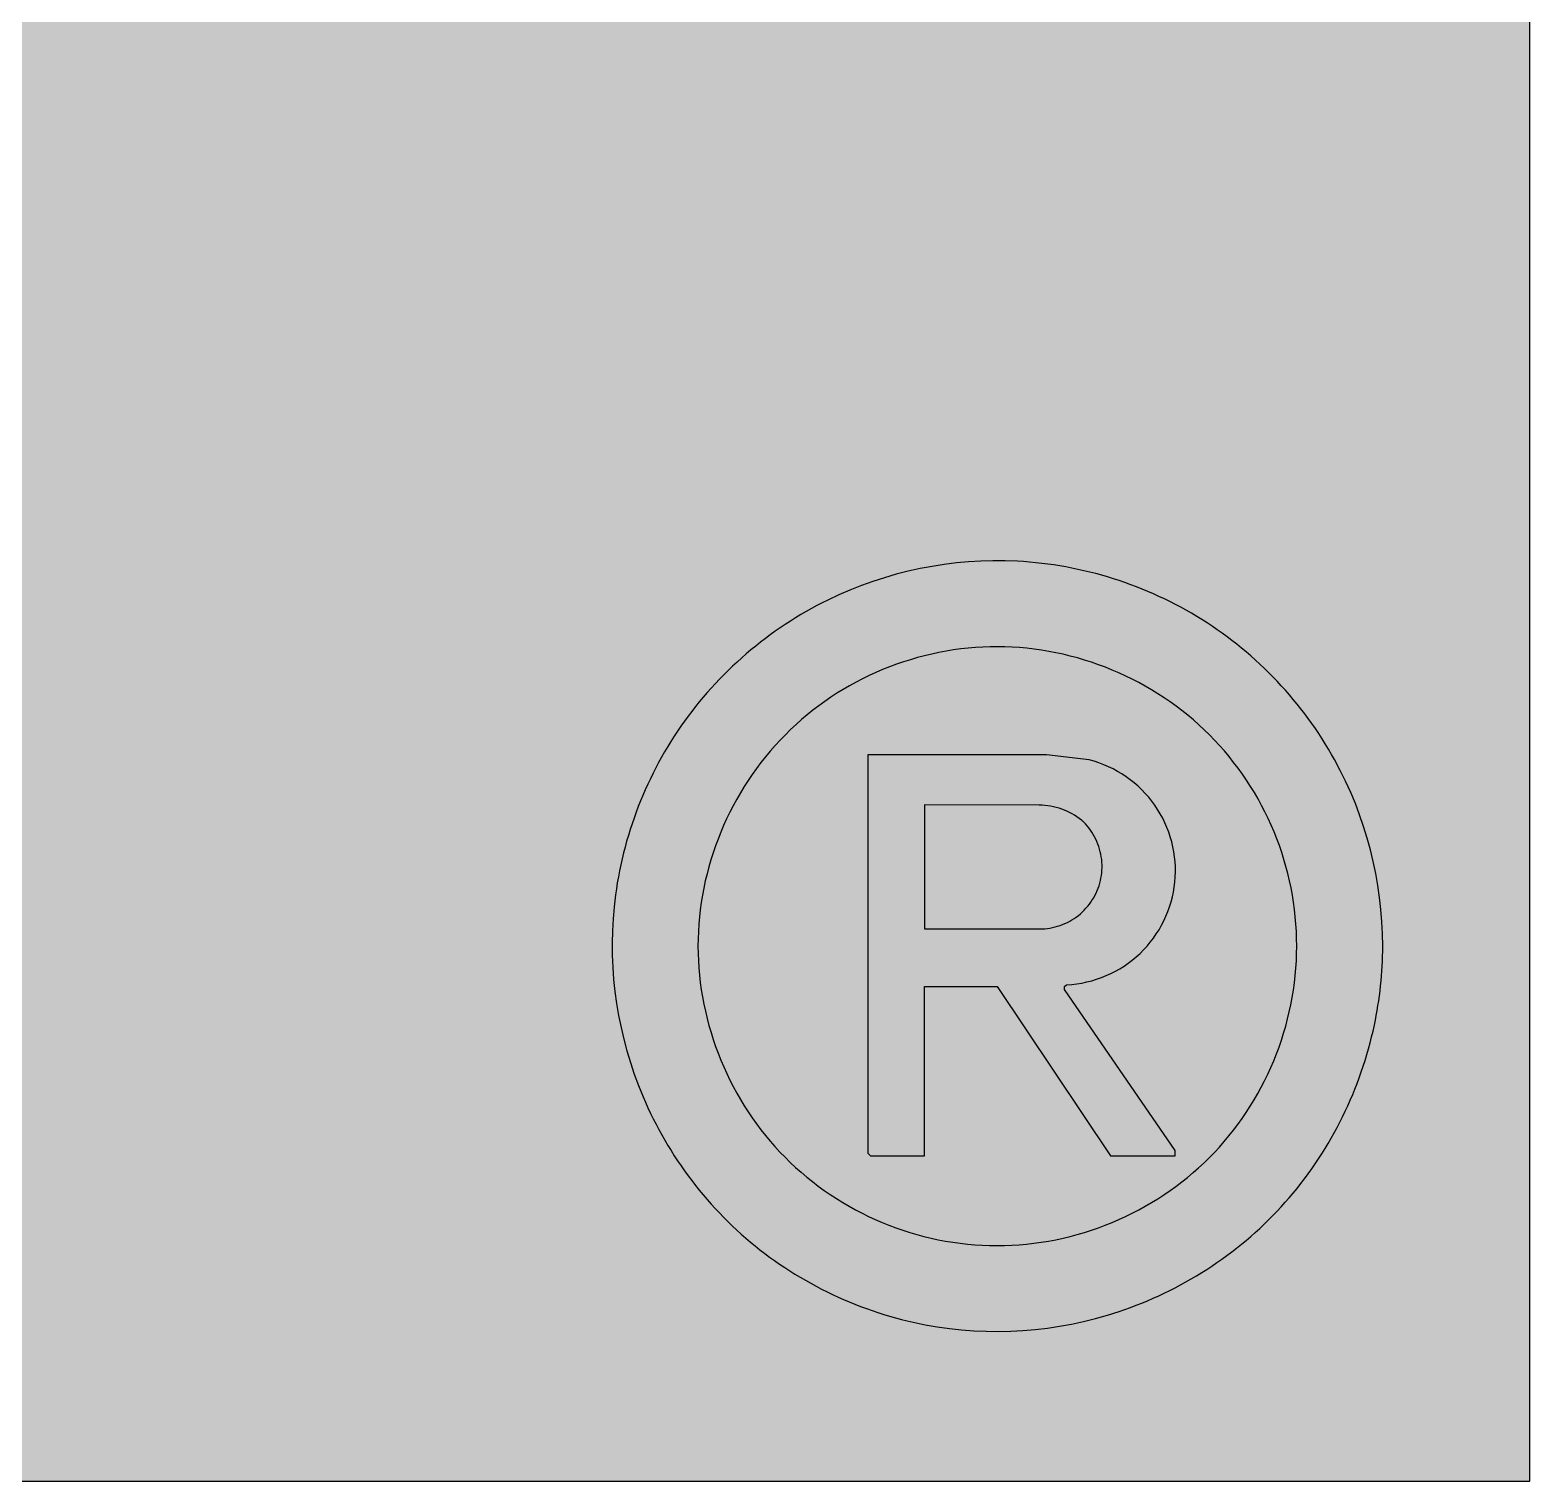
# Paper-space layout 'Layout1' of a CAD drawing. Header units: millimetres. Extents: x 94 to 262, y 20 to 183.
# Drawn here: x 151.96 to 157.84, y 52.82 to 58.5 of the extents above; entities that cross this region are included whole.
import ezdxf

# ---------------------------------------------------------------- set-up
doc = ezdxf.new("R2010")
doc.units = ezdxf.units.MM
doc.layers.add('SLD-0', color=179, linetype='Continuous')

psp = doc.layouts.get("Layout1")

# ---------------------------------------------------------------- hatches: boundary and pattern name
at = {"linetype": 'Continuous'}
psp.add_hatch(color=7, dxfattribs=at).paths.add_polyline_path([(129.6467, 52.8243), (157.8371, 52.8243), (157.8371, 81.0122), (129.6467, 81.0122)], flags=0)
h = psp.add_hatch(color=7, dxfattribs=at)
edge = h.paths.add_edge_path(flags=0)
edge.add_spline(control_points=[(157.2604, 54.9181), (157.2604, 55.174), (157.195, 55.4258), (156.9487, 55.8708), (156.7686, 56.0611), (156.3364, 56.3321), (156.0852, 56.4113), (155.5751, 56.4384), (155.3163, 56.3851), (154.8584, 56.1607), (154.6576, 55.988), (154.3675, 55.5706), (154.2767, 55.3245), (154.2507, 55.0725)], knot_values=[0, 0, 0, 0, 0.080605, 0.080605, 0.161211, 0.161211, 0.241816, 0.241816, 0.322422, 0.322422, 0.403027, 0.403027, 0.483633, 0.483633, 0.483633, 0.483633], weights=[1, 1, 1, 1, 1, 1, 1, 1, 1, 1, 1, 1, 1, 1], degree=3, periodic=0)
edge.add_spline(control_points=[(154.2507, 55.0725), (154.2246, 54.8204), (154.2652, 54.5621), (154.4634, 54.0952), (154.6212, 53.8865), (155.0226, 53.573), (155.264, 53.4675), (155.7689, 53.3878), (156.0339, 53.4151), (156.5124, 53.5921), (156.7291, 53.7405), (157.0601, 54.1262), (157.175, 54.3603), (157.2492, 54.7103), (157.2604, 54.8141), (157.2604, 54.9181)], knot_values=[0.483633, 0.483633, 0.483633, 0.483633, 0.564238, 0.564238, 0.644844, 0.644844, 0.725449, 0.725449, 0.806055, 0.806055, 0.88666, 0.88666, 0.967266, 0.967266, 1, 1, 1, 1], weights=[1, 1, 1, 1, 1, 1, 1, 1, 1, 1, 1, 1, 1, 1, 1, 1], degree=3, periodic=0)
h = psp.add_hatch(color=7, dxfattribs=at)
edge = h.paths.add_edge_path(flags=0)
edge.add_spline(control_points=[(156.9238, 54.9181), (156.9238, 55.0724), (156.8936, 55.2237), (156.7766, 55.5071), (156.69, 55.637), (156.3661, 55.9622), (156.0591, 56.0901), (155.5988, 56.0904), (155.4445, 56.0598), (155.16, 55.9418), (155.0307, 55.8554), (154.7029, 55.5266), (154.5794, 55.2232), (154.5793, 54.9184)], knot_values=[0, 0, 0, 0, 0.0625, 0.0625, 0.125, 0.125, 0.25, 0.25, 0.3125, 0.3125, 0.375, 0.375, 0.5, 0.5, 0.5, 0.5], weights=[1, 1, 1, 1, 1, 1, 1, 1, 1, 1, 1, 1, 1, 1], degree=3, periodic=0)
edge.add_spline(control_points=[(154.5793, 54.9184), (154.5792, 54.6136), (154.7048, 54.3083), (155.0279, 53.9833), (155.1582, 53.8955), (155.442, 53.7771), (155.5951, 53.746), (156.0602, 53.7455), (156.3651, 53.8734), (156.7976, 54.3068), (156.9238, 54.6096), (156.9238, 54.9181)], knot_values=[0.5, 0.5, 0.5, 0.5, 0.625, 0.625, 0.6875, 0.6875, 0.75, 0.75, 0.875, 0.875, 1, 1, 1, 1], weights=[1, 1, 1, 1, 1, 1, 1, 1, 1, 1, 1, 1], degree=3, periodic=0)
h = psp.add_hatch(color=7, dxfattribs=at)
edge = h.paths.add_edge_path(flags=0)
edge.add_spline(control_points=[(156.0225, 54.767), (156.13, 54.772), (156.2329, 54.8163), (156.3873, 54.9631), (156.4363, 55.0641), (156.4573, 55.2744), (156.4288, 55.3834), (156.3076, 55.5565), (156.2151, 55.621), (156.1108, 55.6472)], knot_values=[0, 0, 0, 0, 0.25, 0.25, 0.5, 0.5, 0.75, 0.75, 1, 1, 1, 1], weights=[1, 1, 1, 1, 1, 1, 1, 1, 1, 1], degree=3, periodic=0)
edge.add_line((156.1108, 55.6472), (155.9445, 55.6671))
edge.add_line((155.9445, 55.6671), (155.2448, 55.6671))
edge.add_line((155.2448, 55.6671), (155.2448, 54.1076))
edge.add_line((155.2448, 54.1076), (155.2551, 54.0973))
edge.add_line((155.2551, 54.0973), (155.4669, 54.0973))
edge.add_line((155.4669, 54.0973), (155.4669, 54.7608))
edge.add_line((155.4669, 54.7608), (155.7509, 54.7608))
edge.add_line((155.7509, 54.7608), (156.195, 54.0973))
edge.add_line((156.195, 54.0973), (156.448, 54.0973))
edge.add_line((156.448, 54.0973), (156.448, 54.1179))
edge.add_line((156.448, 54.1179), (156.0142, 54.7479))
edge.add_line((156.0142, 54.7479), (156.0142, 54.7608))
edge.add_line((156.0142, 54.7608), (156.0225, 54.767))
h = psp.add_hatch(color=7, dxfattribs=at)
edge = h.paths.add_edge_path(flags=0)
edge.add_spline(control_points=[(156.0036, 55.4548), (155.9755, 55.4648), (155.9452, 55.47), (155.9153, 55.4701)], knot_values=[0.000052, 0.000052, 0.000052, 0.000052, 0.000104, 0.000104, 0.000104, 0.000104], weights=[1, 1, 1, 1], degree=3, periodic=0)
edge.add_line((155.9153, 55.4701), (155.4669, 55.4709))
edge.add_line((155.4669, 55.4709), (155.4669, 54.9855))
edge.add_line((155.4669, 54.9855), (155.9167, 54.9855))
edge.add_spline(control_points=[(155.9167, 54.9855), (155.944, 54.9855), (155.9716, 54.9902), (155.9973, 54.9991)], knot_values=[0, 0, 0, 0, 0.000047, 0.000047, 0.000047, 0.000047], weights=[1, 1, 1, 1], degree=3, periodic=0)
edge.add_spline(control_points=[(155.9973, 54.9991), (156.023, 55.0081), (156.0475, 55.0215), (156.0688, 55.0384)], knot_values=[0.000047, 0.000047, 0.000047, 0.000047, 0.000095, 0.000095, 0.000095, 0.000095], weights=[1, 1, 1, 1], degree=3, periodic=0)
edge.add_spline(control_points=[(156.0688, 55.0384), (156.0901, 55.0553), (156.1088, 55.0761), (156.1234, 55.0991)], knot_values=[0.000095, 0.000095, 0.000095, 0.000095, 0.000143, 0.000143, 0.000143, 0.000143], weights=[1, 1, 1, 1], degree=3, periodic=0)
edge.add_spline(control_points=[(156.1234, 55.0991), (156.1381, 55.1222), (156.1489, 55.1481), (156.1551, 55.1747)], knot_values=[0.000143, 0.000143, 0.000143, 0.000143, 0.000191, 0.000191, 0.000191, 0.000191], weights=[1, 1, 1, 1], degree=3, periodic=0)
edge.add_spline(control_points=[(156.1551, 55.1747), (156.1614, 55.2015), (156.1631, 55.2298), (156.16, 55.2571)], knot_values=[0.000191, 0.000191, 0.000191, 0.000191, 0.000239, 0.000239, 0.000239, 0.000239], weights=[1, 1, 1, 1], degree=3, periodic=0)
edge.add_spline(control_points=[(156.16, 55.2571), (156.157, 55.2846), (156.1492, 55.3119), (156.1372, 55.3368)], knot_values=[0.000239, 0.000239, 0.000239, 0.000239, 0.000287, 0.000287, 0.000287, 0.000287], weights=[1, 1, 1, 1], degree=3, periodic=0)
edge.add_spline(control_points=[(156.1372, 55.3368), (156.1251, 55.3616), (156.1086, 55.3847), (156.089, 55.4042)], knot_values=[0.000287, 0.000287, 0.000287, 0.000287, 0.000336, 0.000336, 0.000336, 0.000336], weights=[1, 1, 1, 1], degree=3, periodic=0)
edge.add_spline(control_points=[(156.089, 55.4042), (156.0864, 55.4067), (156.0838, 55.4092), (156.0811, 55.4116)], knot_values=[0.000336, 0.000336, 0.000336, 0.000336, 0.000342, 0.000342, 0.000342, 0.000342], weights=[1, 1, 1, 1], degree=3, periodic=0)
edge.add_spline(control_points=[(156.0811, 55.4116), (156.0581, 55.4301), (156.0315, 55.4449), (156.0036, 55.4548)], knot_values=[0, 0, 0, 0, 0.000052, 0.000052, 0.000052, 0.000052], weights=[1, 1, 1, 1], degree=3, periodic=0)

# ---------------------------------------------------------------- linework, layer by layer
at = {"layer": 'SLD-0'}
for p, q in [((157.8371, 52.8243), (157.8371, 81.0122)), ((155.9445, 55.6671), (155.2448, 55.6671)), ((155.2448, 55.6671), (155.2448, 54.1076)), ((155.9445, 55.6671), (155.2448, 55.6671)), ((155.2448, 55.6671), (155.2448, 54.1076)), ((156.1108, 55.6472), (155.9445, 55.6671)), ((156.1108, 55.6472), (155.9445, 55.6671)), ((155.9153, 55.4701), (155.4669, 55.4709)), ((155.4669, 55.4709), (155.4669, 54.9855)), ((155.9153, 55.4701), (155.4669, 55.4709)), ((155.4669, 55.4709), (155.4669, 54.9855)), ((155.4669, 54.9855), (155.9167, 54.9855)), ((155.4669, 54.9855), (155.9167, 54.9855)), ((155.4669, 54.0973), (155.4669, 54.7608)), ((155.4669, 54.7608), (155.7509, 54.7608)), ((155.4669, 54.0973), (155.4669, 54.7608)), ((155.4669, 54.7608), (155.7509, 54.7608)), ((155.7509, 54.7608), (156.195, 54.0973)), ((155.7509, 54.7608), (156.195, 54.0973)), ((156.0142, 54.7608), (156.0225, 54.767)), ((156.0142, 54.7608), (156.0225, 54.767)), ((156.0142, 54.7479), (156.0142, 54.7608)), ((156.0142, 54.7479), (156.0142, 54.7608)), ((156.448, 54.1179), (156.0142, 54.7479)), ((156.448, 54.1179), (156.0142, 54.7479)), ((155.2448, 54.1076), (155.2551, 54.0973)), ((155.2448, 54.1076), (155.2551, 54.0973)), ((155.2551, 54.0973), (155.4669, 54.0973)), ((155.2551, 54.0973), (155.4669, 54.0973)), ((156.195, 54.0973), (156.448, 54.0973)), ((156.195, 54.0973), (156.448, 54.0973)), ((156.448, 54.0973), (156.448, 54.1179)), ((156.448, 54.0973), (156.448, 54.1179)), ((129.6467, 52.8243), (157.8371, 52.8243))]:
    psp.add_line(p, q, dxfattribs=at)
at = {"layer": 'SLD-0', "lineweight": 0}
for p, q in [((157.8371, 52.8243), (157.8371, 81.0122)), ((129.6467, 52.8243), (157.8371, 52.8243))]:
    psp.add_line(p, q, dxfattribs=at)
at = {"layer": 'SLD-0'}
for points, knots in [([(157.2604, 54.9181), (157.2604, 55.174), (157.195, 55.4258), (156.9487, 55.8708), (156.7686, 56.0611), (156.3364, 56.3321), (156.0852, 56.4113), (155.5751, 56.4384), (155.3163, 56.3851), (154.8584, 56.1607), (154.6576, 55.988), (154.3675, 55.5706), (154.2767, 55.3245), (154.2507, 55.0725)], [0, 0, 0, 0, 0.0806055, 0.0806055, 0.161211, 0.161211, 0.2418165, 0.2418165, 0.322422, 0.322422, 0.4030275, 0.4030275, 0.483633, 0.483633, 0.483633, 0.483633]), ([(156.9238, 54.9181), (156.9238, 55.0724), (156.8936, 55.2237), (156.7766, 55.5071), (156.69, 55.637), (156.3661, 55.9622), (156.0591, 56.0901), (155.5988, 56.0904), (155.4445, 56.0598), (155.16, 55.9418), (155.0307, 55.8554), (154.7029, 55.5266), (154.5794, 55.2232), (154.5793, 54.9184)], [0, 0, 0, 0, 0.0625, 0.0625, 0.125, 0.125, 0.25, 0.25, 0.3125, 0.3125, 0.375, 0.375, 0.5, 0.5, 0.5, 0.5]), ([(156.0225, 54.767), (156.13, 54.772), (156.2329, 54.8163), (156.3873, 54.9631), (156.4363, 55.0641), (156.4573, 55.2744), (156.4288, 55.3834), (156.3076, 55.5565), (156.2151, 55.621), (156.1108, 55.6472)], [0, 0, 0, 0, 0.25, 0.25, 0.5, 0.5, 0.75, 0.75, 1, 1, 1, 1]), ([(154.2507, 55.0725), (154.2246, 54.8204), (154.2652, 54.5621), (154.4634, 54.0952), (154.6212, 53.8865), (155.0226, 53.573), (155.264, 53.4675), (155.7689, 53.3878), (156.0339, 53.4151), (156.5124, 53.5921), (156.7291, 53.7405), (157.0601, 54.1262), (157.175, 54.3603), (157.2492, 54.7103), (157.2604, 54.8141), (157.2604, 54.9181)], [0.483633, 0.483633, 0.483633, 0.483633, 0.5642385, 0.5642385, 0.644844, 0.644844, 0.7254495, 0.7254495, 0.806055, 0.806055, 0.8866605, 0.8866605, 0.967266, 0.967266, 1, 1, 1, 1]), ([(154.5793, 54.9184), (154.5792, 54.6136), (154.7048, 54.3083), (155.0279, 53.9833), (155.1582, 53.8955), (155.442, 53.7771), (155.5951, 53.746), (156.0602, 53.7455), (156.3651, 53.8734), (156.7976, 54.3068), (156.9238, 54.6096), (156.9238, 54.9181)], [0.5, 0.5, 0.5, 0.5, 0.625, 0.625, 0.6875, 0.6875, 0.75, 0.75, 0.875, 0.875, 1, 1, 1, 1])]:
    psp.add_open_spline(points, degree=3, knots=knots, dxfattribs=at)
at = {"layer": 'SLD-0', "linetype": 'Continuous'}
for points, knots in [([(157.2604, 54.9181), (157.2604, 55.174), (157.195, 55.4258), (156.9487, 55.8708), (156.7686, 56.0611), (156.3364, 56.3321), (156.0852, 56.4113), (155.5751, 56.4384), (155.3163, 56.3851), (154.8584, 56.1607), (154.6576, 55.988), (154.3675, 55.5706), (154.2767, 55.3245), (154.2507, 55.0725)], [0, 0, 0, 0, 0.0806055, 0.0806055, 0.161211, 0.161211, 0.2418165, 0.2418165, 0.322422, 0.322422, 0.4030275, 0.4030275, 0.483633, 0.483633, 0.483633, 0.483633]), ([(156.9238, 54.9181), (156.9238, 55.0724), (156.8936, 55.2237), (156.7766, 55.5071), (156.69, 55.637), (156.3661, 55.9622), (156.0591, 56.0901), (155.5988, 56.0904), (155.4445, 56.0598), (155.16, 55.9418), (155.0307, 55.8554), (154.7029, 55.5266), (154.5794, 55.2232), (154.5793, 54.9184)], [0, 0, 0, 0, 0.0625, 0.0625, 0.125, 0.125, 0.25, 0.25, 0.3125, 0.3125, 0.375, 0.375, 0.5, 0.5, 0.5, 0.5]), ([(156.0225, 54.767), (156.13, 54.772), (156.2329, 54.8163), (156.3873, 54.9631), (156.4363, 55.0641), (156.4573, 55.2744), (156.4288, 55.3834), (156.3076, 55.5565), (156.2151, 55.621), (156.1108, 55.6472)], [0, 0, 0, 0, 0.25, 0.25, 0.5, 0.5, 0.75, 0.75, 1, 1, 1, 1]), ([(154.2507, 55.0725), (154.2246, 54.8204), (154.2652, 54.5621), (154.4634, 54.0952), (154.6212, 53.8865), (155.0226, 53.573), (155.264, 53.4675), (155.7689, 53.3878), (156.0339, 53.4151), (156.5124, 53.5921), (156.7291, 53.7405), (157.0601, 54.1262), (157.175, 54.3603), (157.2492, 54.7103), (157.2604, 54.8141), (157.2604, 54.9181)], [0.483633, 0.483633, 0.483633, 0.483633, 0.5642385, 0.5642385, 0.644844, 0.644844, 0.7254495, 0.7254495, 0.806055, 0.806055, 0.8866605, 0.8866605, 0.967266, 0.967266, 1, 1, 1, 1]), ([(154.5793, 54.9184), (154.5792, 54.6136), (154.7048, 54.3083), (155.0279, 53.9833), (155.1582, 53.8955), (155.442, 53.7771), (155.5951, 53.746), (156.0602, 53.7455), (156.3651, 53.8734), (156.7976, 54.3068), (156.9238, 54.6096), (156.9238, 54.9181)], [0.5, 0.5, 0.5, 0.5, 0.625, 0.625, 0.6875, 0.6875, 0.75, 0.75, 0.875, 0.875, 1, 1, 1, 1])]:
    psp.add_open_spline(points, degree=3, knots=knots, dxfattribs=at)
at = {"layer": 'SLD-0'}
for points in [[(156.0036, 55.4548), (155.9755, 55.4648), (155.9452, 55.47), (155.9153, 55.4701)], [(156.0811, 55.4116), (156.0581, 55.4301), (156.0315, 55.4449), (156.0036, 55.4548)], [(156.089, 55.4042), (156.0864, 55.4067), (156.0838, 55.4092), (156.0811, 55.4116)], [(156.1372, 55.3368), (156.1251, 55.3616), (156.1086, 55.3847), (156.089, 55.4042)], [(156.16, 55.2571), (156.157, 55.2846), (156.1492, 55.3119), (156.1372, 55.3368)], [(156.1551, 55.1747), (156.1614, 55.2015), (156.1631, 55.2298), (156.16, 55.2571)], [(156.1234, 55.0991), (156.1381, 55.1222), (156.1489, 55.1481), (156.1551, 55.1747)], [(156.0688, 55.0384), (156.0901, 55.0553), (156.1088, 55.0761), (156.1234, 55.0991)], [(155.9973, 54.9991), (156.023, 55.0081), (156.0475, 55.0215), (156.0688, 55.0384)], [(155.9167, 54.9855), (155.944, 54.9855), (155.9716, 54.9902), (155.9973, 54.9991)]]:
    psp.add_open_spline(points, degree=3, dxfattribs=at)
at = {"layer": 'SLD-0', "linetype": 'Continuous'}
for points in [[(156.0036, 55.4548), (155.9755, 55.4648), (155.9452, 55.47), (155.9153, 55.4701)], [(156.0811, 55.4116), (156.0581, 55.4301), (156.0315, 55.4449), (156.0036, 55.4548)], [(156.089, 55.4042), (156.0864, 55.4067), (156.0838, 55.4092), (156.0811, 55.4116)], [(156.1372, 55.3368), (156.1251, 55.3616), (156.1086, 55.3847), (156.089, 55.4042)], [(156.16, 55.2571), (156.157, 55.2846), (156.1492, 55.3119), (156.1372, 55.3368)], [(156.1551, 55.1747), (156.1614, 55.2015), (156.1631, 55.2298), (156.16, 55.2571)], [(156.1234, 55.0991), (156.1381, 55.1222), (156.1489, 55.1481), (156.1551, 55.1747)], [(156.0688, 55.0384), (156.0901, 55.0553), (156.1088, 55.0761), (156.1234, 55.0991)], [(155.9973, 54.9991), (156.023, 55.0081), (156.0475, 55.0215), (156.0688, 55.0384)], [(155.9167, 54.9855), (155.944, 54.9855), (155.9716, 54.9902), (155.9973, 54.9991)]]:
    psp.add_open_spline(points, degree=3, dxfattribs=at)

doc.saveas('drawing.dxf')
